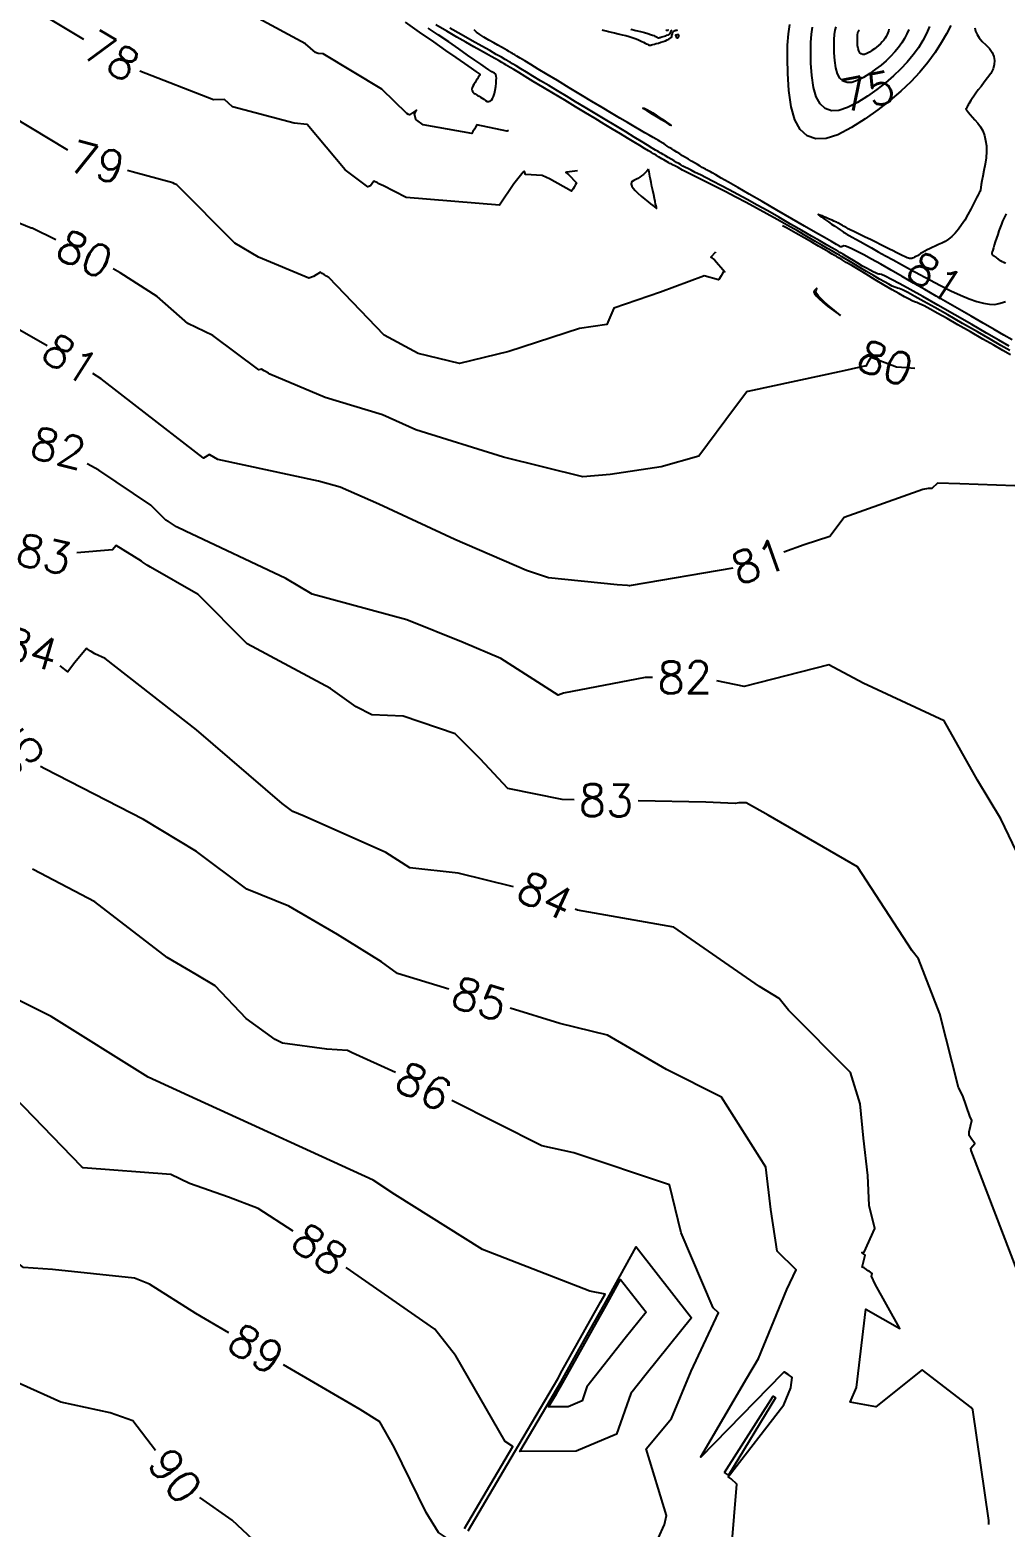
# Model space of a CAD drawing. Header units: metres. Extents: x 729358 to 732680, y 1423022 to 1426117.
# Drawn here: x 730712.2 to 730911.2, y 1425417.7 to 1425723.2 of the extents above; entities that cross this region are included whole.
import ezdxf

# ---------------------------------------------------------------- set-up
doc = ezdxf.new("R2010")
doc.units = ezdxf.units.M
doc.header["$MEASUREMENT"] = 0
for name, color, linetype in [('CONTOUR', 59, 'Continuous'), ('HR36 IE-Exi_Xref$0$CONTOUR', 8, 'Continuous'), ('HR36 IE-Exi_Xref$0$CONTOURINDEX', 10, 'Continuous'), ('HR36 IE-Exi_Xref$0$CONTOURTEXT', 7, 'Continuous'), ('INDEX-CON', 252, 'Continuous')]:
    doc.layers.add(name, color=color, linetype=linetype)
doc.styles.add('HR36 IE-Exi_Xref$0$5mm', font='simplex', dxfattribs={"height": 5})

# ---------------------------------------------------------------- blocks, each defined once
blk = doc.blocks.new('ct 50 rai')
at = {"layer": 'CONTOUR', "flags": 128}
for points in [[(-167.24, -55.67), (-166.16, -55.93), (-165.21, -56.17), (-164.39, -56.39), (-163.71, -56.58), (-163.17, -56.75), (-162.76, -56.89), (-162.48, -57.01), (-162.29, -57.11), (-162.11, -57.2), (-161.97, -57.28), (-161.84, -57.34), (-161.74, -57.39), (-161.67, -57.42), (-161.62, -57.45), (-161.59, -57.45), (-161.56, -57.45), (-161.49, -57.44), (-161.39, -57.41), (-161.25, -57.37), (-161.08, -57.33), (-160.87, -57.27), (-160.63, -57.2), (-160.35, -57.12), (-160.07, -57.03), (-159.83, -56.94), (-159.62, -56.85), (-159.45, -56.76), (-159.31, -56.66), (-159.2, -56.56), (-159.13, -56.46), (-159.1, -56.36), (-159.07, -56.26), (-159.04, -56.16), (-158.98, -56.07), (-158.92, -55.98), (-158.83, -55.89), (-158.74, -55.8)], [(-90.6, -93.33), (-90.84, -93.8), (-91.08, -94.31), (-91.33, -94.87), (-91.57, -95.47), (-91.82, -96.12), (-92.08, -96.81), (-92.33, -97.55), (-92.59, -98.34), (-92.84, -99.1), (-93.05, -99.76), (-93.22, -100.32), (-93.36, -100.77), (-93.46, -101.14), (-93.53, -101.4), (-93.56, -101.56), (-93.56, -101.62), (-93.53, -101.64), (-93.48, -101.68), (-93.4, -101.73), (-93.3, -101.8), (-93.18, -101.89), (-93.03, -102), (-92.87, -102.12), (-92.68, -102.26), (-92.48, -102.4), (-92.31, -102.53), (-92.15, -102.64), (-92.02, -102.74), (-91.9, -102.82), (-91.8, -102.89), (-91.72, -102.94), (-91.66, -102.97), (-91.61, -103), (-91.54, -103.03), (-91.47, -103.07), (-91.38, -103.11), (-91.29, -103.16), (-91.19, -103.2), (-91.07, -103.25), (-90.95, -103.31), (-90.83, -103.36), (-90.73, -103.4)], [(-101.89, -54.97), (-102.78, -56.65), (-103.86, -58.47), (-105.12, -60.44), (-106.58, -62.47), (-108.23, -64.46), (-110.08, -66.43), (-112.12, -68.36), (-114.35, -70.26), (-116.77, -72.13), (-119.39, -73.96), (-122.2, -75.77), (-124.94, -77.22), (-127.36, -77.98), (-129.44, -78.06), (-131.2, -77.46), (-132.64, -76.18), (-133.74, -74.21), (-134.51, -71.56), (-134.96, -68.23), (-135.18, -64.75), (-135.26, -61.66), (-135.22, -58.96), (-135.04, -56.65), (-134.73, -54.72)], [(-110.48, -55.77), (-110.87, -56.66), (-111.35, -57.57), (-111.92, -58.5), (-112.59, -59.43), (-113.35, -60.34), (-114.19, -61.24), (-115.13, -62.13), (-116.15, -63), (-117.26, -63.86), (-118.46, -64.7), (-119.75, -65.53), (-121.01, -66.19), (-122.11, -66.54), (-123.07, -66.58), (-123.88, -66.3), (-124.53, -65.71), (-125.04, -64.81), (-125.39, -63.6), (-125.6, -62.07), (-125.7, -60.48), (-125.74, -59.06), (-125.72, -57.82), (-125.63, -56.76), (-125.49, -55.88), (-125.29, -55.18)], [(-163.6, -84.28), (-163.94, -84.66), (-164.29, -85.01), (-164.65, -85.33), (-165.02, -85.63), (-165.4, -85.9), (-165.78, -86.14), (-166.18, -86.35), (-166.58, -86.54), (-166.92, -86.74), (-167.1, -87), (-167.14, -87.32), (-167.03, -87.69), (-166.76, -88.13), (-166.35, -88.62), (-165.79, -89.17), (-165.08, -89.78), (-164.34, -90.37), (-163.7, -90.89), (-163.16, -91.32), (-162.72, -91.68), (-162.38, -91.95), (-162.13, -92.15), (-161.99, -92.26), (-161.94, -92.29), (-161.95, -92.23), (-161.99, -92.05), (-162.05, -91.76), (-162.14, -91.36), (-162.24, -90.85), (-162.37, -90.22), (-162.53, -89.48), (-162.71, -88.63), (-162.89, -87.76), (-163.05, -86.99), (-163.19, -86.31), (-163.31, -85.72), (-163.41, -85.23), (-163.49, -84.82), (-163.56, -84.51), (-163.6, -84.28)]]:
    blk.add_lwpolyline(points, dxfattribs=at)
at = {"layer": 'CONTOUR'}
blk.add_lwpolyline([(-89.87, -121.25), (-91.67, -120.21), (-93.88, -118.94), (-96.49, -117.45), (-99.49, -115.72), (-102.51, -113.99), (-105.14, -112.5), (-107.38, -111.25), (-109.23, -110.23), (-110.69, -109.44), (-111.77, -108.89), (-112.46, -108.58), (-112.76, -108.5), (-112.95, -108.48), (-113.32, -108.35), (-113.85, -108.1), (-114.56, -107.74), (-115.44, -107.26), (-116.49, -106.66), (-117.71, -105.95), (-119.1, -105.13), (-120.48, -104.3), (-121.68, -103.58), (-122.7, -102.97), (-123.53, -102.48), (-124.18, -102.09), (-124.64, -101.81), (-124.92, -101.65), (-125.01, -101.59), (-125.14, -101.52), (-125.53, -101.29), (-126.17, -100.92), (-127.06, -100.41), (-128.22, -99.74), (-129.63, -98.93), (-131.29, -97.96), (-133.21, -96.85), (-135.27, -95.68), (-137.34, -94.51), (-139.43, -93.35), (-141.53, -92.2), (-143.65, -91.07), (-145.79, -89.94), (-147.94, -88.83), (-150.11, -87.72), (-152.14, -86.69), (-153.91, -85.8), (-155.41, -85.04), (-156.63, -84.43), (-157.58, -83.94), (-158.26, -83.6), (-158.67, -83.39), (-158.8, -83.32), (-158.83, -83.31), (-158.91, -83.26), (-159.04, -83.19), (-159.23, -83.08), (-159.47, -82.94), (-159.76, -82.77), (-160.1, -82.57), (-160.5, -82.34), (-160.89, -82.11), (-161.24, -81.91), (-161.53, -81.74), (-161.77, -81.6), (-161.95, -81.49), (-162.08, -81.41), (-162.16, -81.36), (-162.19, -81.35), (-162.19, -81.35), (-162.19, -81.35), (-162.2, -81.35), (-162.2, -81.34), (-162.2, -81.34), (-162.2, -81.34), (-162.2, -81.34), (-162.2, -81.34), (-162.29, -81.29), (-162.56, -81.13), (-163, -80.86), (-163.62, -80.48), (-164.42, -80), (-165.39, -79.42), (-166.54, -78.72), (-167.87, -77.92), (-169.34, -77.03), (-170.94, -76.07), (-172.65, -75.04), (-174.48, -73.94), (-176.43, -72.76), (-178.49, -71.52), (-180.68, -70.2), (-182.98, -68.82), (-185.2, -67.49), (-187.12, -66.33), (-188.74, -65.36), (-190.07, -64.56), (-191.11, -63.94), (-191.85, -63.49), (-192.29, -63.22), (-192.44, -63.13), (-192.45, -63.13), (-192.45, -63.13), (-192.45, -63.13), (-192.45, -63.13), (-192.45, -63.13), (-192.45, -63.13), (-192.46, -63.13), (-192.46, -63.13), (-192.52, -63.09), (-192.72, -62.98), (-193.05, -62.79), (-193.52, -62.52), (-194.11, -62.18), (-194.84, -61.77), (-195.7, -61.28), (-196.69, -60.72), (-197.86, -60.05), (-199.25, -59.26), (-200.86, -58.34), (-202.69, -57.29), (-204.74, -56.11), (-207.01, -54.81)], dxfattribs=at)
at = {"layer": 'INDEX-CON'}
for points in [[(-89.41, -119.1), (-91.08, -118.13), (-93.06, -116.99), (-95.33, -115.67), (-97.75, -114.27), (-100.15, -112.89), (-102.52, -111.52), (-104.88, -110.16), (-107.21, -108.81), (-109.52, -107.49), (-111.8, -106.17), (-114.07, -104.87), (-116.19, -103.66), (-118.06, -102.61), (-119.65, -101.74), (-120.99, -101.04), (-122.07, -100.5), (-122.88, -100.14), (-123.43, -99.94), (-123.72, -99.92), (-123.86, -99.97), (-123.99, -100.01), (-124.11, -100.05), (-124.2, -100.08), (-124.28, -100.1), (-124.33, -100.11), (-124.38, -100.12), (-124.4, -100.11), (-124.61, -99.99), (-125.23, -99.63), (-126.25, -99.04), (-127.67, -98.22), (-129.5, -97.17), (-131.73, -95.88), (-134.36, -94.36), (-137.39, -92.61), (-140.43, -90.85), (-143.09, -89.32), (-145.36, -88.01), (-147.25, -86.92), (-148.76, -86.06), (-149.88, -85.42), (-150.61, -85.01), (-150.96, -84.81), (-151.11, -84.74), (-151.24, -84.67), (-151.35, -84.62), (-151.44, -84.57), (-151.51, -84.54), (-151.56, -84.51), (-151.59, -84.5), (-151.6, -84.49), (-151.64, -84.47), (-151.77, -84.39), (-151.97, -84.28), (-152.25, -84.11), (-152.62, -83.9), (-153.07, -83.64), (-153.59, -83.33), (-154.2, -82.97), (-154.84, -82.6), (-155.46, -82.23), (-156.07, -81.86), (-156.66, -81.5), (-157.24, -81.15), (-157.8, -80.8), (-158.34, -80.46), (-158.87, -80.12), (-159.35, -79.8), (-159.77, -79.53), (-160.13, -79.3), (-160.42, -79.11), (-160.65, -78.96), (-160.82, -78.85), (-160.92, -78.79), (-160.95, -78.76), (-161.02, -78.72), (-161.23, -78.6), (-161.58, -78.4), (-162.06, -78.13), (-162.68, -77.77), (-163.44, -77.33), (-164.34, -76.82), (-165.37, -76.23), (-166.56, -75.54), (-167.92, -74.74), (-169.47, -73.83), (-171.18, -72.81), (-173.08, -71.68), (-175.15, -70.44), (-177.4, -69.09), (-179.82, -67.63), (-182.2, -66.19), (-184.28, -64.93), (-186.09, -63.84), (-187.62, -62.92), (-188.86, -62.17), (-189.82, -61.59), (-190.5, -61.18), (-190.89, -60.95), (-191.13, -60.8), (-191.34, -60.68), (-191.51, -60.57), (-191.65, -60.49), (-191.77, -60.42), (-191.85, -60.37), (-191.89, -60.34), (-191.91, -60.33), (-191.91, -60.33), (-191.91, -60.33), (-191.91, -60.33), (-191.91, -60.33), (-191.92, -60.33), (-191.92, -60.33), (-191.92, -60.33), (-191.92, -60.32), (-191.99, -60.28), (-192.2, -60.17), (-192.53, -59.98), (-193, -59.71), (-193.6, -59.37), (-194.33, -58.96), (-195.19, -58.47), (-196.19, -57.9), (-197.18, -57.32), (-198, -56.78), (-198.68, -56.28), (-199.19, -55.82)], [(-89.98, -120.36), (-92.07, -119.16), (-94.62, -117.7), (-97.63, -115.97), (-101.1, -113.97), (-104.58, -111.98), (-107.61, -110.26), (-110.2, -108.81), (-112.34, -107.63), (-114.03, -106.73), (-115.27, -106.09), (-116.06, -105.73), (-116.41, -105.64), (-116.59, -105.65), (-116.87, -105.57), (-117.27, -105.42), (-117.77, -105.18), (-118.38, -104.87), (-119.1, -104.48), (-119.93, -104.01), (-120.86, -103.45), (-121.79, -102.9), (-122.6, -102.42), (-123.28, -102.01), (-123.83, -101.68), (-124.27, -101.42), (-124.58, -101.24), (-124.76, -101.12), (-124.83, -101.09), (-124.98, -101), (-125.44, -100.73), (-126.2, -100.29), (-127.27, -99.67), (-128.65, -98.88), (-130.33, -97.91), (-132.31, -96.76), (-134.6, -95.44), (-136.99, -94.07), (-139.26, -92.78), (-141.41, -91.57), (-143.44, -90.44), (-145.35, -89.4), (-147.15, -88.44), (-148.83, -87.55), (-150.39, -86.75), (-151.8, -86.04), (-153.02, -85.42), (-154.05, -84.9), (-154.9, -84.47), (-155.56, -84.14), (-156.03, -83.9), (-156.31, -83.76), (-156.4, -83.71), (-156.44, -83.69), (-156.57, -83.62), (-156.77, -83.5), (-157.05, -83.33), (-157.42, -83.12), (-157.86, -82.86), (-158.39, -82.55), (-159, -82.2), (-159.61, -81.84), (-160.13, -81.54), (-160.58, -81.28), (-160.94, -81.06), (-161.23, -80.9), (-161.43, -80.78), (-161.55, -80.71), (-161.6, -80.68), (-161.6, -80.68), (-161.6, -80.68), (-161.6, -80.68), (-161.6, -80.68), (-161.61, -80.68), (-161.61, -80.68), (-161.61, -80.68), (-161.61, -80.67), (-161.75, -80.59), (-162.15, -80.35), (-162.83, -79.94), (-163.78, -79.36), (-165, -78.62), (-166.5, -77.72), (-168.26, -76.66), (-170.3, -75.43), (-172.43, -74.14), (-174.51, -72.89), (-176.52, -71.67), (-178.47, -70.5), (-180.35, -69.36), (-182.17, -68.27), (-183.93, -67.21), (-185.62, -66.2), (-187.18, -65.26), (-188.52, -64.45), (-189.67, -63.76), (-190.6, -63.2), (-191.33, -62.76), (-191.85, -62.45), (-192.16, -62.26), (-192.27, -62.2), (-192.27, -62.2), (-192.27, -62.2), (-192.27, -62.2), (-192.27, -62.2), (-192.27, -62.2), (-192.28, -62.19), (-192.28, -62.19), (-192.28, -62.19), (-192.43, -62.11), (-192.88, -61.85), (-193.62, -61.43), (-194.67, -60.84), (-196.01, -60.07), (-197.65, -59.14), (-199.58, -58.04), (-201.82, -56.77), (-204.14, -55.45)], [(-173.08, -55.84), (-173.03, -55.85), (-172.87, -55.89), (-172.61, -55.95), (-172.25, -56.04), (-171.78, -56.15), (-171.21, -56.28), (-170.54, -56.44), (-169.76, -56.62), (-168.97, -56.81), (-168.22, -57), (-167.54, -57.2), (-166.91, -57.39), (-166.33, -57.59), (-165.81, -57.78), (-165.35, -57.98), (-164.95, -58.18), (-164.59, -58.36), (-164.28, -58.52), (-164.01, -58.66), (-163.78, -58.77), (-163.6, -58.86), (-163.47, -58.92), (-163.37, -58.96), (-163.33, -58.98), (-163.27, -58.97), (-163.15, -58.94), (-162.96, -58.9), (-162.71, -58.83), (-162.4, -58.74), (-162.02, -58.64), (-161.58, -58.51), (-161.08, -58.37), (-160.58, -58.21), (-160.13, -58.05), (-159.76, -57.88), (-159.44, -57.71), (-159.19, -57.54), (-159, -57.36), (-158.87, -57.18), (-158.81, -56.99), (-158.78, -56.82), (-158.73, -56.65), (-158.68, -56.51), (-158.63, -56.38), (-158.56, -56.27), (-158.49, -56.18), (-158.42, -56.1), (-158.33, -56.04), (-158.23, -55.99), (-158.12, -55.95), (-157.99, -55.9), (-157.85, -55.86), (-157.69, -55.81)], [(-96.98, -55.41), (-96.84, -56.08), (-96.55, -56.77), (-96.1, -57.47), (-95.5, -58.18), (-94.74, -58.91), (-94, -59.66), (-93.47, -60.44), (-93.12, -61.24), (-92.98, -62.07), (-93.04, -62.92), (-93.29, -63.79), (-93.74, -64.7), (-94.39, -65.63), (-95.1, -66.53), (-95.74, -67.35), (-96.31, -68.09), (-96.8, -68.75), (-97.22, -69.33), (-97.57, -69.84), (-97.85, -70.26), (-98.05, -70.61), (-98.2, -70.89), (-98.34, -71.14), (-98.45, -71.35), (-98.55, -71.53), (-98.63, -71.67), (-98.68, -71.77), (-98.72, -71.83), (-98.73, -71.86), (-98.74, -71.87), (-98.75, -71.88), (-98.76, -71.89), (-98.77, -71.9), (-98.78, -71.92), (-98.8, -71.93), (-98.81, -71.94), (-98.83, -71.96), (-98.81, -72.02), (-98.71, -72.16), (-98.52, -72.4), (-98.26, -72.72), (-97.92, -73.12), (-97.49, -73.62), (-96.99, -74.2), (-96.4, -74.87), (-95.84, -75.62), (-95.38, -76.46), (-95.03, -77.38), (-94.79, -78.38), (-94.65, -79.47), (-94.63, -80.65), (-94.72, -81.91), (-94.92, -83.25), (-95.16, -84.54), (-95.36, -85.67), (-95.54, -86.62), (-95.68, -87.4), (-95.79, -88.01), (-95.87, -88.44), (-95.92, -88.7), (-95.93, -88.79), (-95.97, -88.87), (-96.09, -89.09), (-96.29, -89.46), (-96.56, -89.97), (-96.91, -90.63), (-97.34, -91.44), (-97.85, -92.4), (-98.43, -93.5), (-99.06, -94.62), (-99.7, -95.63), (-100.35, -96.52), (-101.01, -97.31), (-101.68, -97.99), (-102.36, -98.56), (-103.05, -99.02), (-103.75, -99.36), (-104.44, -99.65), (-105.08, -99.93), (-105.68, -100.21), (-106.24, -100.48), (-106.76, -100.74), (-107.23, -100.99), (-107.66, -101.24), (-108.06, -101.48), (-108.41, -101.7), (-108.73, -101.9), (-109.03, -102.07), (-109.29, -102.21), (-109.52, -102.32), (-109.72, -102.41), (-109.89, -102.47), (-110.02, -102.5), (-110.16, -102.5), (-110.34, -102.48), (-110.54, -102.42), (-110.78, -102.34), (-111.06, -102.23), (-111.37, -102.1), (-111.71, -101.93), (-112.09, -101.73), (-112.53, -101.5), (-113.07, -101.23), (-113.7, -100.91), (-114.43, -100.54), (-115.26, -100.13), (-116.18, -99.67), (-117.2, -99.17), (-118.32, -98.63), (-119.41, -98.09), (-120.36, -97.63), (-121.16, -97.24), (-121.81, -96.92), (-122.32, -96.67), (-122.69, -96.5), (-122.9, -96.39), (-122.98, -96.35), (-122.98, -96.35), (-122.98, -96.35), (-122.98, -96.35), (-122.98, -96.35), (-122.98, -96.35), (-122.99, -96.35), (-122.99, -96.34), (-123, -96.34), (-123.01, -96.33), (-123.05, -96.31), (-123.1, -96.28), (-123.18, -96.24), (-123.27, -96.18), (-123.39, -96.11), (-123.52, -96.03), (-123.68, -95.94), (-123.84, -95.85), (-123.99, -95.76), (-124.13, -95.67), (-124.26, -95.6), (-124.38, -95.52), (-124.49, -95.46), (-124.6, -95.39), (-124.69, -95.34), (-124.8, -95.27), (-124.96, -95.19), (-125.18, -95.09), (-125.44, -94.97), (-125.75, -94.83), (-126.11, -94.67), (-126.52, -94.49), (-126.97, -94.3), (-127.43, -94.1), (-127.82, -93.94), (-128.16, -93.8), (-128.44, -93.69), (-128.66, -93.6), (-128.82, -93.54), (-128.93, -93.5), (-128.98, -93.5), (-128.95, -93.53), (-128.83, -93.63), (-128.62, -93.78), (-128.32, -93.99), (-127.93, -94.27), (-127.45, -94.6), (-126.88, -94.99), (-126.22, -95.44), (-125.55, -95.89), (-124.97, -96.28), (-124.49, -96.62), (-124.09, -96.89), (-123.78, -97.1), (-123.55, -97.25), (-123.42, -97.34), (-123.37, -97.37), (-123.37, -97.38), (-123.36, -97.38), (-123.36, -97.38), (-123.36, -97.38), (-123.36, -97.38), (-123.36, -97.38), (-123.36, -97.38), (-123.36, -97.38), (-123.27, -97.43), (-123.03, -97.57), (-122.62, -97.8), (-122.04, -98.12), (-121.3, -98.53), (-120.4, -99.04), (-119.33, -99.64), (-118.1, -100.33), (-116.72, -101.09), (-115.24, -101.91), (-113.65, -102.78), (-111.94, -103.71), (-110.13, -104.69), (-108.2, -105.73), (-106.16, -106.83), (-104, -107.98), (-101.89, -109.06), (-99.95, -109.97), (-98.19, -110.7), (-96.61, -111.25), (-95.21, -111.62), (-93.98, -111.81), (-92.94, -111.83), (-92.08, -111.66), (-91.35, -111.42), (-90.72, -111.22)], [(-160.02, -55.85), (-159.98, -55.87), (-159.95, -55.88), (-159.92, -55.9), (-159.9, -55.91), (-159.88, -55.92), (-159.87, -55.92), (-159.86, -55.93), (-159.85, -55.93), (-159.85, -55.93), (-159.83, -55.93), (-159.82, -55.92), (-159.79, -55.92), (-159.76, -55.91), (-159.72, -55.9), (-159.67, -55.88), (-159.62, -55.87), (-159.57, -55.85), (-159.52, -55.83)], [(-106.23, -55.12), (-106.84, -56.55), (-107.61, -57.99), (-108.52, -59.47), (-109.59, -60.95), (-110.79, -62.4), (-112.14, -63.83), (-113.62, -65.24), (-115.25, -66.63), (-117.02, -67.99), (-118.92, -69.33), (-120.97, -70.65), (-122.97, -71.7), (-124.74, -72.26), (-126.26, -72.32), (-127.54, -71.88), (-128.58, -70.94), (-129.39, -69.51), (-129.95, -67.58), (-130.28, -65.15), (-130.44, -62.61), (-130.5, -60.36), (-130.47, -58.39), (-130.34, -56.7), (-130.11, -55.3)], [(-89.75, -122.14), (-91.28, -121.26), (-93.14, -120.19), (-95.35, -118.93), (-97.89, -117.47), (-100.44, -116.01), (-102.66, -114.75), (-104.56, -113.68), (-106.12, -112.82), (-107.36, -112.16), (-108.27, -111.7), (-108.85, -111.43), (-109.11, -111.36), (-109.31, -111.32), (-109.76, -111.13), (-110.43, -110.78), (-111.34, -110.29), (-112.49, -109.64), (-113.87, -108.84), (-115.48, -107.9), (-117.33, -106.8), (-119.17, -105.69), (-120.77, -104.74), (-122.12, -103.93), (-123.23, -103.27), (-124.09, -102.76), (-124.71, -102.39), (-125.07, -102.17), (-125.2, -102.09), (-125.3, -102.03), (-125.61, -101.86), (-126.13, -101.56), (-126.86, -101.14), (-127.79, -100.6), (-128.92, -99.94), (-130.27, -99.17), (-131.82, -98.27), (-133.55, -97.28), (-135.43, -96.24), (-136.25, -95.79)]]:
    blk.add_lwpolyline(points, dxfattribs=at)
at = {"layer": 'INDEX-CON', "flags": 128}
for points in [[(-213.27, -54.27), (-210.38, -56.28), (-207.51, -58.28), (-205.01, -60.01), (-202.9, -61.48), (-201.16, -62.69), (-199.8, -63.63), (-198.82, -64.31), (-198.23, -64.72), (-198.01, -64.87), (-198, -64.91), (-198.03, -65), (-198.1, -65.14), (-198.2, -65.32), (-198.35, -65.56), (-198.53, -65.84), (-198.75, -66.18), (-199.01, -66.56), (-199.26, -66.95), (-199.45, -67.3), (-199.57, -67.63), (-199.63, -67.91), (-199.62, -68.17), (-199.55, -68.39), (-199.42, -68.57), (-199.23, -68.73), (-198.99, -68.87), (-198.74, -69.02), (-198.47, -69.19), (-198.18, -69.38), (-197.88, -69.57), (-197.56, -69.78), (-197.22, -70), (-196.86, -70.24), (-196.52, -70.42), (-196.2, -70.47), (-195.9, -70.4), (-195.64, -70.19), (-195.41, -69.86), (-195.21, -69.4), (-195.03, -68.81), (-194.89, -68.1), (-194.78, -67.36), (-194.7, -66.71), (-194.66, -66.15), (-194.65, -65.68), (-194.69, -65.3), (-194.75, -65), (-194.86, -64.8), (-195, -64.68), (-195.15, -64.6), (-195.27, -64.54), (-195.38, -64.49), (-195.47, -64.45), (-195.54, -64.42), (-195.59, -64.39), (-195.62, -64.38), (-195.63, -64.37), (-195.77, -64.28), (-196.18, -63.99), (-196.87, -63.52), (-197.82, -62.85), (-199.05, -62), (-200.56, -60.96), (-202.33, -59.72), (-204.38, -58.3), (-206.51, -56.83), (-208.54, -55.45)], [(-114.54, -55.71), (-114.62, -56.06), (-114.73, -56.41), (-114.89, -56.78), (-115.09, -57.15), (-115.32, -57.53), (-115.6, -57.91), (-115.91, -58.29), (-116.25, -58.65), (-116.63, -59.02), (-117.05, -59.37), (-117.51, -59.72), (-118, -60.07), (-118.52, -60.4), (-119.04, -60.68), (-119.49, -60.82), (-119.88, -60.83), (-120.21, -60.72), (-120.48, -60.48), (-120.69, -60.11), (-120.83, -59.62), (-120.92, -58.99), (-120.96, -58.34), (-120.97, -57.76), (-120.96, -57.25), (-120.93, -56.82), (-120.87, -56.46), (-120.79, -56.17), (-120.68, -55.96), (-120.55, -55.82)], [(-157.41, -56.74), (-157.46, -56.98), (-157.51, -57.18), (-157.57, -57.33), (-157.62, -57.43), (-157.67, -57.49), (-157.72, -57.51), (-157.77, -57.49), (-157.83, -57.42), (-157.87, -57.33), (-157.91, -57.25), (-157.95, -57.18), (-157.98, -57.12), (-158, -57.06), (-158.01, -57.02), (-158.01, -56.98), (-158.01, -56.95), (-158.01, -56.92), (-158.01, -56.9), (-158, -56.88), (-158, -56.87), (-157.99, -56.86), (-157.99, -56.85), (-157.99, -56.84), (-157.99, -56.84), (-157.99, -56.84), (-157.98, -56.84), (-157.98, -56.84), (-157.98, -56.83), (-157.97, -56.83), (-157.97, -56.83), (-157.96, -56.83), (-157.96, -56.83), (-157.95, -56.83), (-157.95, -56.83), (-157.95, -56.83), (-157.94, -56.83), (-157.94, -56.83), (-157.94, -56.83), (-157.94, -56.83), (-157.94, -56.83), (-157.93, -56.83), (-157.9, -56.82), (-157.86, -56.82), (-157.81, -56.81), (-157.73, -56.79), (-157.64, -56.78), (-157.53, -56.76), (-157.41, -56.74)], [(-164.8, -71.81), (-164.7, -71.77), (-164.5, -71.81), (-164.21, -71.93), (-163.81, -72.14), (-163.32, -72.42), (-162.73, -72.78), (-162.04, -73.23), (-161.26, -73.75), (-160.5, -74.26), (-159.9, -74.68), (-159.44, -74.99), (-159.14, -75.21), (-158.99, -75.32), (-159, -75.34), (-159.15, -75.25), (-159.46, -75.07), (-159.88, -74.81), (-160.37, -74.51), (-160.93, -74.17), (-161.56, -73.78), (-162.27, -73.35), (-163.04, -72.88), (-163.88, -72.37), (-164.8, -71.81)], [(-124.4, -114.12), (-125.67, -113.11), (-126.76, -112.21), (-127.66, -111.41), (-128.38, -110.72), (-128.91, -110.13), (-129.26, -109.65), (-129.42, -109.28), (-129.39, -109.01), (-129.3, -108.82), (-129.24, -108.68), (-129.22, -108.6), (-129.24, -108.57), (-129.31, -108.6), (-129.41, -108.68), (-129.55, -108.81), (-129.73, -109), (-129.83, -109.27), (-129.7, -109.64), (-129.36, -110.12), (-128.8, -110.71), (-128.03, -111.4), (-127.04, -112.2), (-125.83, -113.11), (-124.4, -114.12)]]:
    blk.add_lwpolyline(points, dxfattribs=at)

msp = doc.modelspace()

# ---------------------------------------------------------------- linework, layer by layer
at = {"layer": 'HR36 IE-Exi_Xref$0$CONTOUR', "flags": 128}
for points, elevation in [([(730809.82, 1425702.7), (730809.56, 1425702.52), (730809.55, 1425702.52), (730809.52, 1425702.53), (730803.36, 1425703.82), (730803.11, 1425703.35), (730802.88, 1425702.95), (730802.6, 1425702.5), (730802.37, 1425702.09), (730792.41, 1425703.84), (730791.13, 1425704.81), (730790.96, 1425704.9), (730790.96, 1425704.9), (730790.69, 1425706.08), (730791.06, 1425706.81), (730789.62, 1425705.85), (730789.46, 1425705.93), (730789.13, 1425706.16), (730784.01, 1425711.07), (730772.03, 1425718.29), (730771.99, 1425718.31), (730771.03, 1425718.4), (730770.43, 1425718.56), (730768.42, 1425720.35), (730757.96, 1425725.97)], 77.5), ([(730719.89, 1425698.65), (730704.72, 1425707.75)], 79), ([(730852.11, 1425677.91), (730852.01, 1425677.79), (730851.17, 1425676.81), (730851.88, 1425676.28), (730853.98, 1425673.82), (730853.73, 1425673.89), (730853.3, 1425673.16), (730853.22, 1425673.03), (730852.79, 1425672.3), (730852.71, 1425672.17), (730849.77, 1425673.02), (730849.67, 1425672.92), (730840.88, 1425669.69), (730831.35, 1425666.4), (730829.9, 1425663.1), (730824.36, 1425662.24), (730809.89, 1425657.59), (730799.83, 1425655.11), (730791.39, 1425657.14), (730784.5, 1425660.93), (730773.15, 1425672.69), (730772.69, 1425672.97), (730772.3, 1425673.22), (730771.84, 1425673.5), (730771.46, 1425673.76), (730770.04, 1425672.88), (730769.07, 1425672.57), (730758.8, 1425676.86), (730753.99, 1425679.67), (730742.14, 1425691.59), (730741.66, 1425691.82), (730741.31, 1425691.99), (730733.07, 1425694.25), (730732.09, 1425694.52)], 79), ([(730715.68, 1425658.76), (730703.99, 1425665.42), (730702.89, 1425665.96), (730700.52, 1425666.54), (730680.08, 1425668.21), (730674.08, 1425668.12), (730663.72, 1425669.5), (730656.9, 1425668.58), (730637.3, 1425666.6), (730631.1, 1425665.98), (730613.95, 1425663.9), (730602.3, 1425656.13), (730601.19, 1425655.65), (730600.01, 1425654.94), (730584, 1425646.51), (730577.36, 1425639.62), (730568.55, 1425633.98), (730563.27, 1425631.6), (730551.11, 1425623.5), (730548.15, 1425621.36)], 81), ([(730855.62, 1425613.35), (730834.9, 1425609.86), (730834.57, 1425609.78), (730834.13, 1425609.87), (730832.05, 1425609.99), (730818, 1425611.42), (730813.54, 1425612.9), (730798.91, 1425619.24), (730783.35, 1425626.43), (730775.48, 1425629.9), (730771.04, 1425631.15), (730750.54, 1425635.52), (730749.74, 1425636), (730749.68, 1425636.04), (730748.88, 1425636.52), (730748.83, 1425636.56), (730747.63, 1425635.85), (730747.61, 1425635.84), (730747.56, 1425635.87), (730733.99, 1425646.38), (730726.73, 1425651.99), (730725.04, 1425653.07)], 81), ([(730916.91, 1425630.02), (730901.99, 1425630.61), (730897.42, 1425630.74), (730896.24, 1425629.65), (730895.48, 1425629.65), (730894.41, 1425629.42), (730878.33, 1425623.71), (730875.44, 1425619.82), (730870.2, 1425618.13), (730866.07, 1425616.64)], 81), ([(730823.24, 1425566.12), (730820.81, 1425566.16), (730809.69, 1425568.43), (730804.05, 1425574.47), (730798.96, 1425579.61), (730788.32, 1425583.17), (730781.93, 1425583.44), (730778.76, 1425585.08), (730773.55, 1425588.85), (730756.54, 1425597.96), (730746.49, 1425608), (730736.76, 1425613.57), (730736.12, 1425613.99), (730735.92, 1425614.11), (730735.27, 1425614.53), (730735.08, 1425614.65), (730734.97, 1425614.82), (730729.78, 1425618.03), (730729, 1425617.09), (730721.76, 1425616.5)], 83), ([(730797.69, 1425527.46), (730787.21, 1425530.7), (730783.9, 1425533.04), (730774.93, 1425538.62), (730765, 1425544.4), (730756.43, 1425547.9), (730746.18, 1425555.6), (730735.36, 1425562.12), (730715.21, 1425572.46), (730714.3, 1425572.9)], 85), ([(730914.03, 1425469.2), (730904.3, 1425494.58), (730904.2, 1425495.03), (730904.2, 1425495.03), (730905, 1425495.97), (730904.99, 1425495.99), (730904.44, 1425496.81), (730904.43, 1425496.82), (730903.88, 1425497.64), (730903.88, 1425498.16), (730903.89, 1425498.35), (730904.42, 1425500.66), (730904.41, 1425500.7), (730904.03, 1425501.58), (730902.58, 1425505.69), (730901.7, 1425507.39), (730897.89, 1425522.45), (730893.5, 1425533.67), (730892.21, 1425535.33), (730881.07, 1425552.45), (730862.83, 1425562.95), (730858.36, 1425565.5), (730856.87, 1425565.49), (730856.08, 1425565.33), (730850.11, 1425565.64), (730836.33, 1425565.89)], 83), ([(730782.24, 1425488.51), (730746.26, 1425504.96), (730736.29, 1425509.52), (730716.53, 1425521.88), (730695.89, 1425532.19), (730665.75, 1425538.38), (730648, 1425532.6), (730630.25, 1425525.18), (730613.32, 1425518.99), (730595.98, 1425504.14), (730590.2, 1425490.11), (730583.18, 1425474.85), (730582.77, 1425464.12), (730576.99, 1425447.21), (730573.27, 1425439.37), (730571.62, 1425426.59), (730571.62, 1425419.57), (730566.17, 1425394.68)], 87), ([(730855.38, 1425413.29), (730856.48, 1425426.48), (730855.27, 1425427.57), (730854.68, 1425427.96), (730866.04, 1425442.66), (730867.48, 1425446.17), (730867.49, 1425446.2), (730867.75, 1425448.27), (730867.67, 1425448.33), (730866.93, 1425448.85), (730866.19, 1425449.37), (730866.11, 1425449.43), (730865.72, 1425448.97), (730849.12, 1425432.03), (730849.11, 1425432.03), (730849.11, 1425432.04), (730858.5, 1425448.11), (730860.89, 1425452.16), (730866.67, 1425466.2), (730868.56, 1425470.23), (730864.66, 1425474), (730863.39, 1425482.55), (730862.34, 1425491.17), (730853.33, 1425505.48), (730842.12, 1425511.09), (730830.05, 1425518.1), (730820.31, 1425520.48), (730810.2, 1425523.6)], 85), ([(730801.59, 1425416.94), (730811.06, 1425433.01), (730819.89, 1425447.99), (730820.83, 1425449.68), (730828.63, 1425463.6), (730829.56, 1425465.27), (730826.42, 1425465.9), (730804.52, 1425474.39), (730786.63, 1425485.58), (730782.24, 1425488.51)], 87), ([(730752.79, 1425457.34), (730746.01, 1425461.29), (730736.57, 1425467.29), (730733.54, 1425468.55), (730716.8, 1425470.3), (730710.88, 1425470.72), (730709.38, 1425471.87), (730701.7, 1425478.65)], 89), ([(730829.69, 1425462.79), (730832.73, 1425468.27), (730837.93, 1425461.57), (730833.64, 1425456.27), (730825.86, 1425446.33), (730824.86, 1425443.47), (730822.01, 1425442.27), (730818.03, 1425442.24), (730819.63, 1425444.94), (730820.95, 1425447.18), (730827.96, 1425459.7), (730829.69, 1425462.79)], 85.5), ([(730781.51, 1425400.62), (730781.2, 1425399.67), (730781.15, 1425399.15), (730781.14, 1425398.98), (730781.25, 1425398.8), (730781.32, 1425398.65), (730781.43, 1425398.58), (730783.13, 1425397.91), (730784.89, 1425397.15), (730785.05, 1425397.13), (730785.26, 1425397.18), (730785.4, 1425397.24), (730785.48, 1425397.32), (730787.89, 1425400.4), (730791.99, 1425406.84), (730792, 1425406.86), (730792, 1425406.86), (730797.99, 1425415.03), (730795.55, 1425416.63), (730793.01, 1425420.72), (730786.54, 1425434.01), (730783.58, 1425439.19), (730779.55, 1425441.73), (730763.9, 1425450.86)], 89), ([(730853.91, 1425428.86), (730863.88, 1425444.44), (730864.36, 1425444.08), (730854.72, 1425428.34), (730853.91, 1425428.86)], 85)]:
    msp.add_lwpolyline(points, dxfattribs=dict(at, elevation=elevation))
at = {"layer": 'HR36 IE-Exi_Xref$0$CONTOURINDEX', "flags": 128}
for points, elevation in [([(730723.21, 1425721.27), (730715.7, 1425725.73)], 78), ([(730823.94, 1425694.42), (730821.76, 1425694.15), (730821.75, 1425694.15), (730821.58, 1425694.12), (730822.07, 1425693.72), (730823.75, 1425691.97), (730823.54, 1425691.62), (730823.23, 1425691.12), (730823.02, 1425690.77), (730822.72, 1425690.27), (730818.21, 1425692.81), (730817.57, 1425693.09), (730816.75, 1425693.51), (730813.33, 1425693.72), (730813.09, 1425694.33), (730813.02, 1425694.33), (730812.96, 1425694.31), (730812.84, 1425694.14), (730810.96, 1425691.8), (730807.99, 1425687.47), (730788.99, 1425689.02), (730784.17, 1425691.44), (730783.99, 1425691.55), (730783.28, 1425691.88), (730783.09, 1425691.99), (730782.38, 1425692.32), (730781.65, 1425691.4), (730781.16, 1425691.19), (730776.49, 1425694.65), (730768.77, 1425703.91), (730766.08, 1425704.17), (730753.55, 1425707.53), (730751.89, 1425709.01), (730749.66, 1425708.94), (730734.58, 1425714.76)], 78), ([(730717.46, 1425680.37), (730712.62, 1425682.72), (730712.44, 1425682.76), (730694.03, 1425690.3), (730685.27, 1425689.92), (730678.33, 1425690.01), (730669.74, 1425690.07), (730657.57, 1425687.4), (730647.38, 1425687.18), (730644.53, 1425686.94), (730621.66, 1425681.52), (730615.89, 1425680.88), (730600.93, 1425677.06), (730594.12, 1425672.08), (730587.71, 1425667.09), (730570.65, 1425659.28), (730567.8, 1425658.41), (730565.61, 1425657.31), (730559.32, 1425652.94), (730547.07, 1425644.38), (730534.33, 1425633.65)], 80), ([(730892.75, 1425654.12), (730891.04, 1425654.25), (730889.05, 1425654.4), (730883.87, 1425656.34), (730883.78, 1425656.36), (730883.77, 1425656.36), (730883.28, 1425655.49), (730883.28, 1425655.49), (730882.79, 1425654.62), (730882.74, 1425654.65), (730878.25, 1425653.66), (730858.69, 1425649.45), (730858.48, 1425649.37), (730856, 1425646.04), (730848.67, 1425636.26), (730841.03, 1425634.08), (730830.59, 1425632.5), (730825.04, 1425632.01), (730808.81, 1425636), (730790.9, 1425641.63), (730784.1, 1425644.69), (730772.43, 1425648.19), (730761.13, 1425652.97), (730760.85, 1425653.14), (730760.28, 1425653.49), (730760, 1425653.66), (730759.42, 1425654.01), (730758.89, 1425653.86), (730749.53, 1425660.87), (730744.4, 1425663.28), (730738.14, 1425668.82), (730730.56, 1425673.66), (730729.15, 1425674.47)], 80), ([(730839.26, 1425591.05), (730837.72, 1425591.04), (730821.05, 1425587.85), (730819.98, 1425587.46), (730808.26, 1425594.94), (730800.59, 1425598.22), (730789.12, 1425602.86), (730769.77, 1425608.05), (730764.43, 1425611.3), (730743.91, 1425620.9), (730742.12, 1425621.81), (730741.29, 1425622.33), (730741.27, 1425622.35), (730740.45, 1425622.87), (730740.43, 1425622.88), (730740.4, 1425622.87), (730739.91, 1425623.17), (730736.84, 1425626.2), (730726.24, 1425633.37), (730723.89, 1425634.66)], 82), ([(730810.88, 1425548.39), (730799.55, 1425551.18), (730789.73, 1425552.27), (730784.79, 1425555.39), (730768.14, 1425562.8), (730765.84, 1425563.74), (730763.67, 1425565.37), (730746.16, 1425580.38), (730727.54, 1425594.97), (730725.41, 1425595.89), (730724.69, 1425596.36), (730724.57, 1425596.44), (730723.85, 1425596.9), (730723.73, 1425596.98), (730721.29, 1425594.03), (730719.89, 1425592.24), (730718.32, 1425593.48)], 84), ([(730920.75, 1425540.56), (730910.34, 1425562.26), (730905.57, 1425570.09), (730898.73, 1425582.22), (730882.24, 1425589.89), (730875.21, 1425593.64), (730857.92, 1425589.2), (730852.36, 1425590.4)], 82), ([(730786.78, 1425510.51), (730777.91, 1425514.51), (730777.02, 1425514.97), (730772.74, 1425515.27), (730763.74, 1425516.47), (730762.23, 1425517.19), (730756.33, 1425521.5), (730749.99, 1425528.16), (730746.08, 1425530.47), (730740.21, 1425533.91), (730725.4, 1425545.33), (730712.81, 1425551.93), (730712.73, 1425551.94)], 86), ([(730907.88, 1425418.29), (730907.89, 1425419.08), (730904.6, 1425441.68), (730904.28, 1425442.16), (730894.26, 1425449.8), (730884.83, 1425442.29), (730879.6, 1425443.2), (730880.85, 1425446.24), (730880.85, 1425446.24), (730882.8, 1425462.17), (730889.68, 1425458.26), (730889.63, 1425458.36), (730884.66, 1425467.3), (730883.93, 1425468.95), (730884.09, 1425469.47), (730883.43, 1425469.94), (730883.27, 1425470.05), (730882.61, 1425470.52), (730882.46, 1425470.63), (730882.02, 1425470.74), (730882.64, 1425473.21), (730881.97, 1425473.78), (730882.44, 1425473.85), (730884.62, 1425478.64), (730883.46, 1425483.32), (730883.19, 1425489.5), (730882.29, 1425497.1), (730881.64, 1425504.07), (730879.65, 1425510.49), (730867.01, 1425523.17), (730865.12, 1425525.56), (730861.08, 1425528.06), (730843.57, 1425540.11), (730823.94, 1425543.6), (730823.45, 1425543.82)], 84), ([(730765.93, 1425478.14), (730758.77, 1425482.73), (730752.68, 1425485.06), (730744.76, 1425487.86), (730740.95, 1425489.7), (730723.06, 1425491.02), (730722.72, 1425491.28), (730707.03, 1425507.5)], 88), ([(730840.38, 1425415.39), (730841.69, 1425418.27), (730842.08, 1425420.08), (730837.97, 1425433.67), (730837.97, 1425433.7), (730843.14, 1425439.89), (730847.11, 1425449.56), (730852.71, 1425461.45), (730851.63, 1425462.49), (730845.06, 1425477.78), (730842.73, 1425487.55), (730823.17, 1425494.12), (730816.65, 1425495.51), (730798.29, 1425504.77)], 86), ([(730829.34, 1425463.06), (730835.92, 1425474.94), (730847.21, 1425460.41), (730837.91, 1425448.92), (730834.82, 1425444.99), (730831.91, 1425436.71), (730823.66, 1425433.24), (730812.16, 1425433.14), (730816.77, 1425440.96), (730820.59, 1425447.45), (730825.59, 1425456.36), (730829.34, 1425463.06)], 86), ([(730800.88, 1425417.47), (730805.35, 1425425.05), (730810.72, 1425434.18), (730809.19, 1425435.21), (730799.08, 1425452.68), (730799.05, 1425452.73), (730794.82, 1425458.13), (730776.72, 1425470.71)], 88), ([(730737.83, 1425433.39), (730733.2, 1425439.44), (730728.54, 1425441.03), (730718.51, 1425443.21), (730701.79, 1425450.71), (730699.62, 1425451.39), (730699.59, 1425451.42)], 90), ([(730765.2, 1425408.11), (730753.44, 1425419.18), (730746.84, 1425423.8)], 90)]:
    msp.add_lwpolyline(points, dxfattribs=dict(at, elevation=elevation))

# ---------------------------------------------------------------- block references
msp.add_blockref('ct 50 rai', (731002.02, 1425779.03, 78))

# ---------------------------------------------------------------- texts
at = {"layer": 'HR36 IE-Exi_Xref$0$CONTOURTEXT', "char_height": 6.5, "attachment_point": 5, "style": 'HR36 IE-Exi_Xref$0$5mm'}
for s, insert, rotation in [('{78}', (730728.85, 1425717.92, 78), 329.3013), ('{75}', (730883.09, 1425710.69, 150), 11.6649), ('{79}', (730725.89, 1425696.21, 79), 344.747), ('{80}', (730723.35, 1425677.5, 80), 334.0825), ('81', (730896.88, 1425672.71), 326.6786), ('{81}', (730720.42, 1425656.02, 81), 327.4275), ('{80}', (730886.76, 1425655.26, 80), 339.479), ('{82}', (730717.96, 1425637.89, 82), 345.5444), ('{83}', (730715.01, 1425616.25, 83), 347.961), ('{81}', (730860.92, 1425614.79, 81), 19.8162), ('{84}', (730712.38, 1425596.91, 84), 343.4638), ('{82}', (730845.81, 1425591.11, 82), 0.5009), ('{85}', (730709.47, 1425575.47, 85), 38.0071), ('{83}', (730829.78, 1425566, 83), 358.9788), ('{84}', (730817.38, 1425546.58, 84), 335.6007), ('{85}', (730803.95, 1425525.53, 85), 342.8477), ('{86}', (730792.55, 1425507.67, 86), 333.2249), ('{88}', (730771.34, 1425474.45, 88), 325.1882), ('{89}', (730758.35, 1425454.1, 89), 329.7457), ('{90}', (730741.82, 1425428.2, 90), 307.4531)]:
    msp.add_mtext(s, dxfattribs=dict(at, insert=insert, rotation=rotation))

doc.saveas('drawing.dxf')
